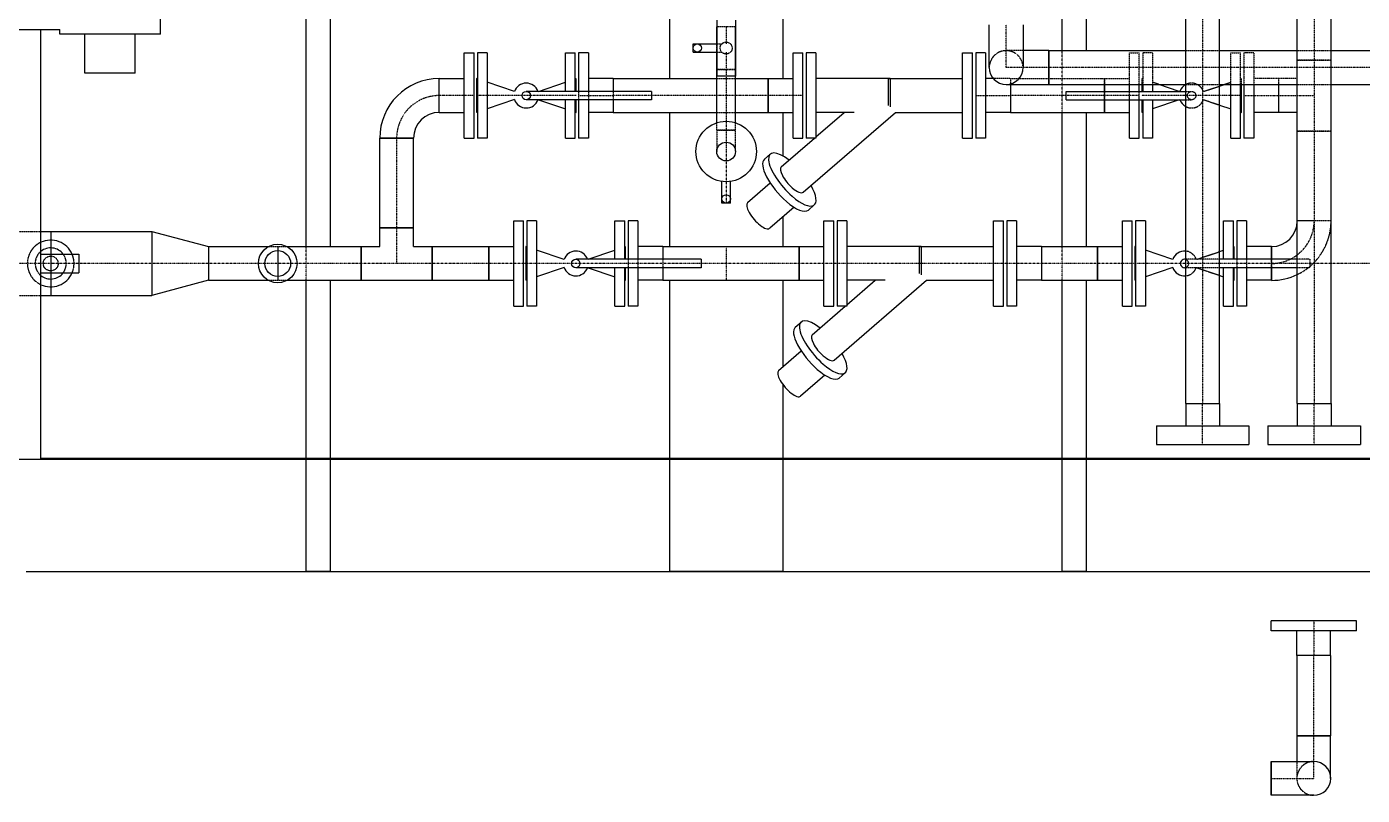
# Model space of a CAD drawing. Header units: millimetres. Extents: x -10011772 to -8149599, y 2847708 to 3434448.
# Drawn here: x -9492022 to -9487253, y 3149303 to 3152049 of the extents above; entities that cross this region are included whole.
import ezdxf

# ---------------------------------------------------------------- set-up
doc = ezdxf.new("R2010")
doc.units = ezdxf.units.MM
for name, pattern in [('DASHDOT2', [0.5, 0.25, -0.125, 0, -0.125]), ('DIVIDE2', [0.625, 0.25, -0.125, 0, -0.125, 0, -0.125]), ('HIDDEN2', [0.1875, 0.125, -0.0625])]:
    doc.linetypes.add(name, pattern=pattern)
doc.layers.add('总平面底图', color=9, linetype='Continuous')

# ---------------------------------------------------------------- blocks, each defined once
blk = doc.blocks.new('总平面底图 爆炸危险区 LOCATION I')
at = {"layer": '总平面底图', "linetype": 'Continuous'}
for p, q in [((230785.5, 111627.7), (230785.5, 112470.6)), ((230845.8, 111627.7), (230845.8, 112470.6)), ((230984.7, 111627.7), (230984.7, 112470.6)), ((231045, 111627.7), (231045, 112470.6)), ((228954.9, 112287.5), (228954.9, 112334)), ((229214.9, 111907.9), (229214.9, 112347.6)), ((229258.6, 111907.9), (229258.6, 112347.6)), ((229863.8, 112347.6), (229863.8, 112207.9)), ((230066, 112347.6), (230066, 112207.9)), ((230564.9, 112257.9), (230564.9, 112347.6)), ((230608.6, 112257.9), (230608.6, 112347.6)), ((229948.2, 112312.6), (229948.2, 112262.6)), ((229981.5, 112312.6), (229981.5, 112262.6)), ((230434.7, 112227.7), (230434.7, 112303.9)), ((230495, 112303.9), (230495, 112227.7)), ((228444.9, 112295.7), (228774.9, 112295.7)), ((228741.3, 111527.7), (228741.3, 112295.7)), ((228774.9, 112287.5), (228774.9, 112295.7)), ((228954.9, 112287.5), (228774.9, 112287.5)), ((228819.9, 112217.7), (228819.9, 112287.5)), ((228909.9, 112217.7), (228909.9, 112287.5)), ((229948.2, 112300.7), (229948.2, 112300.7)), ((229948.2, 112270.1), (229948.2, 112300.7)), ((229981.6, 112300.7), (229981.5, 112300.7)), ((229981.6, 112224.5), (229981.6, 112300.7)), ((229905.9, 112262.6), (229905.9, 112270.1)), ((229905.9, 112270.1), (229948.2, 112270.1)), ((229905.9, 112255.1), (229905.9, 112262.6)), ((229948.2, 112262.6), (229948.2, 112212.6)), ((229981.5, 112262.6), (229981.5, 112212.6)), ((230541.1, 112257.9), (230495, 112257.9)), ((230541.1, 112227.7), (230541.1, 112257.9)), ((230541.1, 112257.9), (230541.1, 112227.7)), ((230541.1, 112257.9), (230785.5, 112257.9)), ((230845.8, 112257.9), (230984.7, 112257.9)), ((231045, 112257.9), (231557.7, 112257.9)), ((229497.2, 112177.7), (229497.2, 112253.9)), ((229497.2, 112253.9), (229514.7, 112253.9)), ((229514.7, 112177.7), (229514.7, 112253.9)), ((229520.7, 112253.9), (229520.7, 112177.7)), ((229538.2, 112253.9), (229520.7, 112253.9)), ((229538.2, 112253.9), (229538.2, 112177.7)), ((229677.9, 112185.2), (229677.9, 112253.9)), ((229677.9, 112253.9), (229695.4, 112253.9)), ((229695.4, 112185.2), (229695.4, 112253.9)), ((229701.4, 112253.9), (229701.4, 112185.2)), ((229718.9, 112253.9), (229701.4, 112253.9)), ((229718.9, 112253.9), (229718.9, 112185.2)), ((229905.9, 112255.1), (229948.2, 112255.1)), ((229948.2, 112224.5), (229948.2, 112255.1)), ((230084.3, 112101.5), (230084.3, 112253.9)), ((230084.3, 112253.9), (230101.8, 112253.9)), ((230101.8, 112101.5), (230101.8, 112253.9)), ((230107.8, 112253.9), (230107.8, 112101.5)), ((230125.3, 112253.9), (230107.8, 112253.9)), ((230125.3, 112253.9), (230125.3, 112101.5)), ((230387.2, 112101.5), (230387.2, 112253.9)), ((230387.2, 112253.9), (230404.7, 112253.9)), ((230404.7, 112101.5), (230404.7, 112253.9)), ((230410.7, 112253.9), (230410.7, 112101.5)), ((230428.2, 112253.9), (230410.7, 112253.9)), ((230428.2, 112253.9), (230428.2, 112101.5)), ((228909.9, 112217.7), (228819.9, 112217.7)), ((229452.7, 112177.7), (229452.7, 112207.9)), ((229452.7, 112207.9), (229497.2, 112207.9)), ((229452.7, 112147.6), (229452.7, 112207.9)), ((229519.1, 112207.9), (229519.1, 112147.6)), ((229520.7, 112207.4), (229519.1, 112207.9)), ((229695.4, 112207.4), (229696.9, 112207.9)), ((229696.9, 112185.2), (229696.9, 112207.9)), ((229763.4, 112207.9), (229718.9, 112207.9)), ((229763.4, 112207.9), (229763.4, 112185.2)), ((229763.4, 112207.9), (229763.4, 112185.2)), ((229763.4, 112207.9), (229948.2, 112207.9)), ((229948.2, 112224.5), (229948.2, 112224.5)), ((229948.2, 112129), (229948.2, 112224.5)), ((229948.2, 112224.5), (229948.2, 112224.5)), ((229981.5, 112212.6), (229948.2, 112212.6)), ((229981.5, 112224.5), (229981.6, 112224.5)), ((229981.6, 112224.5), (229981.5, 112224.5)), ((229981.6, 112129), (229981.6, 112224.5)), ((229981.6, 112207.9), (230039.8, 112207.9)), ((230039.8, 112207.9), (230039.8, 112147.6)), ((230039.8, 112147.6), (230039.8, 112207.9)), ((230039.8, 112207.9), (230084.3, 112207.9)), ((230257.8, 112207.9), (230125.3, 112207.9)), ((230254.7, 112159.8), (230254.7, 112207.9)), ((230254.7, 112207.9), (230387.2, 112207.9)), ((230257.8, 112207.9), (230257.8, 112157.4)), ((230442.2, 112207.9), (230428.2, 112207.9)), ((230541.1, 112197.6), (230541.1, 112227.7)), ((230541.1, 112227.7), (230541.1, 112197.6)), ((229587, 112184.9), (229538.2, 112201.4)), ((229831.9, 112185.2), (229608, 112185.2)), ((229630.1, 112185.2), (229677.9, 112201.4)), ((229831.9, 112185.2), (229831.9, 112177.7)), ((230464.9, 112197.6), (230541.1, 112197.6)), ((230472.7, 112197.6), (230472.7, 112147.6)), ((230472.7, 112197.6), (230472.7, 112147.6)), ((230541.1, 112197.6), (230785.5, 112197.6)), ((230572.2, 112177.7), (230572.2, 112185.2)), ((230572.2, 112185.2), (230785.5, 112185.2)), ((230640.7, 112197.6), (230640.7, 112185.2)), ((230640.7, 112185.2), (230640.7, 112197.6)), ((230685.2, 112185.2), (230685.2, 112197.6)), ((230702.7, 112185.2), (230702.7, 112197.6)), ((230707.2, 112197.6), (230707.2, 112185.2)), ((230708.7, 112197.6), (230708.7, 112185.2)), ((230726.2, 112197.6), (230726.2, 112185.2)), ((230773.9, 112185.2), (230737.6, 112197.6)), ((230845.8, 112194.6), (230854.5, 112197.6)), ((230845.8, 112197.6), (230984.7, 112197.6)), ((230865.9, 112177.7), (230865.9, 112197.6)), ((230883.4, 112177.7), (230883.4, 112197.6)), ((230885, 112147.6), (230885, 112197.6)), ((230889.4, 112197.6), (230889.4, 112177.7)), ((230906.9, 112197.6), (230906.9, 112177.7)), ((230951.4, 112197.6), (230951.4, 112177.7)), ((230951.4, 112197.6), (230951.4, 112147.6)), ((231045, 112197.6), (231557.7, 112197.6)), ((229452.7, 112147.6), (229452.7, 112177.7)), ((229497.2, 112101.5), (229497.2, 112177.7)), ((229514.7, 112101.5), (229514.7, 112177.7)), ((229520.7, 112177.7), (229520.7, 112101.5)), ((229538.2, 112177.7), (229538.2, 112101.5)), ((229587, 112170.6), (229538.2, 112154)), ((229831.9, 112170.2), (229608, 112170.2)), ((229630.1, 112170.2), (229677.9, 112154)), ((229677.9, 112101.5), (229677.9, 112170.2)), ((229695.4, 112101.5), (229695.4, 112170.2)), ((229696.9, 112147.6), (229696.9, 112170.2)), ((229701.4, 112170.2), (229701.4, 112101.5)), ((229718.9, 112170.2), (229718.9, 112101.5)), ((229763.4, 112170.2), (229763.4, 112147.6)), ((229763.4, 112170.2), (229763.4, 112147.6)), ((229831.9, 112177.7), (229831.9, 112170.2)), ((230572.2, 112170.2), (230572.2, 112177.7)), ((230572.2, 112170.2), (230785.5, 112170.2)), ((230640.7, 112170.2), (230640.7, 112147.6)), ((230640.7, 112147.6), (230640.7, 112170.2)), ((230685.2, 112101.5), (230685.2, 112170.2)), ((230702.7, 112101.5), (230702.7, 112170.2)), ((230707.2, 112170.2), (230707.2, 112147.6)), ((230708.7, 112170.2), (230708.7, 112101.5)), ((230726.2, 112170.2), (230726.2, 112101.5)), ((230773.9, 112170.2), (230726.2, 112154)), ((230845.8, 112160.8), (230865.9, 112154)), ((230865.9, 112101.5), (230865.9, 112177.7)), ((230883.4, 112101.5), (230883.4, 112177.7)), ((230889.4, 112177.7), (230889.4, 112101.5)), ((230906.9, 112177.7), (230906.9, 112101.5)), ((230951.4, 112177.7), (230951.4, 112147.6)), ((229452.7, 112147.6), (229497.2, 112147.6)), ((229520.7, 112148.1), (229519.1, 112147.6)), ((229695.4, 112148.1), (229696.9, 112147.6)), ((229763.4, 112147.6), (229718.9, 112147.6)), ((229763.4, 112147.6), (229948.2, 112147.6)), ((229863.8, 112147.6), (229863.8, 111907.9)), ((229981.6, 112147.6), (230039.8, 112147.6)), ((230039.8, 112147.6), (230084.3, 112147.6)), ((230066, 112147.6), (230066, 112069.9)), ((230102.7, 112005), (230267.3, 112147.6)), ((230125.3, 112104), (230175.6, 112147.6)), ((230193.5, 112147.6), (230125.3, 112147.6)), ((230266.8, 112147.6), (230387.2, 112147.6)), ((230472.7, 112147.6), (230428.2, 112147.6)), ((230472.7, 112147.6), (230640.7, 112147.6)), ((230564.9, 111907.9), (230564.9, 112147.6)), ((230608.6, 111907.9), (230608.6, 112147.6)), ((230640.7, 112147.6), (230685.2, 112147.6)), ((230708.7, 112148.1), (230707.2, 112147.6)), ((230883.4, 112148.1), (230885, 112147.6)), ((230951.4, 112147.6), (230906.9, 112147.6)), ((230984.7, 112147.6), (230951.4, 112147.6)), ((229346.3, 112101.5), (229406.7, 112101.5)), ((229346.3, 111941.2), (229346.3, 112101.5)), ((229406.7, 112101.5), (229346.3, 112101.5)), ((229406.7, 111941.2), (229406.7, 112101.5)), ((229497.2, 112101.5), (229514.7, 112101.5)), ((229538.2, 112101.5), (229520.7, 112101.5)), ((229677.9, 112101.5), (229695.4, 112101.5)), ((229718.9, 112101.5), (229701.4, 112101.5)), ((230063.4, 112050.4), (230122.5, 112101.5)), ((230084.3, 112101.5), (230101.8, 112101.5)), ((230125.3, 112101.5), (230107.8, 112101.5)), ((230387.2, 112101.5), (230404.7, 112101.5)), ((230428.2, 112101.5), (230410.7, 112101.5)), ((230685.2, 112101.5), (230702.7, 112101.5)), ((230726.2, 112101.5), (230708.7, 112101.5)), ((230865.9, 112101.5), (230883.4, 112101.5)), ((230906.9, 112101.5), (230889.4, 112101.5)), ((230033.1, 112063.9), (230043.7, 112073)), ((229957.4, 111985.6), (229957.4, 112024.3)), ((229972.4, 111985.6), (229972.4, 112024.3)), ((230043.7, 112021.3), (230003.2, 111986.2)), ((229964.9, 111985.6), (229957.4, 111985.6)), ((229972.4, 111985.6), (229964.9, 111985.6)), ((230086.1, 111978.2), (230042.7, 111940.6)), ((230111.7, 111973.1), (230122.3, 111982.3)), ((229585.5, 111877.7), (229585.5, 111953.9)), ((229585.5, 111953.9), (229603.1, 111953.9)), ((229603.1, 111877.7), (229603.1, 111953.9)), ((229609, 111953.9), (229609, 111877.7)), ((229626.5, 111953.9), (229609, 111953.9)), ((229626.5, 111953.9), (229626.5, 111877.7)), ((229766.3, 111885.2), (229766.3, 111953.9)), ((229766.3, 111953.9), (229783.8, 111953.9)), ((229783.8, 111885.2), (229783.8, 111953.9)), ((229789.8, 111953.9), (229789.8, 111885.2)), ((229807.3, 111953.9), (229789.8, 111953.9)), ((229807.3, 111953.9), (229807.3, 111885.2)), ((230066, 111960.8), (230066, 111907.9)), ((230139.6, 111801.5), (230139.6, 111953.9)), ((230139.6, 111953.9), (230157.1, 111953.9)), ((230157.1, 111801.5), (230157.1, 111953.9)), ((230163.1, 111953.9), (230163.1, 111801.5)), ((230180.6, 111953.9), (230163.1, 111953.9)), ((230180.6, 111953.9), (230180.6, 111801.5)), ((230442.5, 111801.5), (230442.5, 111953.9)), ((230442.5, 111953.9), (230460, 111953.9)), ((230460, 111801.5), (230460, 111953.9)), ((230466, 111953.9), (230466, 111801.5)), ((230483.5, 111953.9), (230466, 111953.9)), ((230483.5, 111953.9), (230483.5, 111801.5)), ((230672.5, 111877.7), (230672.5, 111953.9)), ((230672.5, 111953.9), (230690, 111953.9)), ((230690, 111877.7), (230690, 111953.9)), ((230696, 111953.9), (230696, 111877.7)), ((230713.5, 111953.9), (230696, 111953.9)), ((230713.5, 111953.9), (230713.5, 111877.7)), ((230853.2, 111885.2), (230853.2, 111953.9)), ((230853.2, 111953.9), (230870.7, 111953.9)), ((230870.7, 111885.2), (230870.7, 111953.9)), ((230876.7, 111953.9), (230876.7, 111885.2)), ((230894.2, 111953.9), (230876.7, 111953.9)), ((230894.2, 111953.9), (230894.2, 111885.2)), ((228741.3, 111934.9), (228758.8, 111934.9)), ((228758.8, 111934.9), (228758.8, 111820.6)), ((228758.8, 111934.9), (228939.1, 111934.9)), ((228939.1, 111934.9), (228939.1, 111877.7)), ((228939.1, 111934.9), (229040.7, 111907.9)), ((228939.1, 111934.9), (228939.1, 111820.6)), ((229346.3, 111941.2), (229406.7, 111941.2)), ((229376.5, 111941.2), (229346.3, 111941.2)), ((229346.3, 111907.9), (229346.3, 111941.2)), ((229406.7, 111941.2), (229376.5, 111941.2)), ((229406.7, 111907.9), (229406.7, 111941.2)), ((229040.7, 111907.9), (229040.7, 111877.7)), ((229040.7, 111907.9), (229040.7, 111877.7)), ((229040.7, 111907.9), (229147.5, 111907.9)), ((229164.2, 111907.9), (229164.2, 111847.6)), ((229180.9, 111907.9), (229313, 111907.9)), ((229313, 111847.6), (229313, 111907.9)), ((229313, 111907.9), (229346.3, 111907.9)), ((229313, 111907.9), (229313, 111877.7)), ((229406.7, 111907.9), (229440, 111907.9)), ((229440, 111907.9), (229440, 111847.6)), ((229440, 111907.9), (229541.1, 111907.9)), ((229440, 111847.6), (229440, 111907.9)), ((229541.1, 111877.7), (229541.1, 111907.9)), ((229541.1, 111907.9), (229585.5, 111907.9)), ((229541.1, 111907.9), (229541.1, 111847.6)), ((229607.5, 111907.9), (229607.5, 111847.6)), ((229609, 111907.4), (229607.5, 111907.9)), ((229675.4, 111884.9), (229626.5, 111901.4)), ((229718.5, 111885.2), (229766.3, 111901.4)), ((229783.8, 111907.4), (229785.3, 111907.9)), ((229785.3, 111885.2), (229785.3, 111907.9)), ((229851.7, 111907.9), (229807.3, 111907.9)), ((229851.7, 111907.9), (229851.7, 111885.2)), ((229851.7, 111907.9), (230095.1, 111907.9)), ((229851.7, 111907.9), (229851.7, 111885.2)), ((230095.1, 111907.9), (230095.1, 111847.6)), ((230095.1, 111847.6), (230095.1, 111907.9)), ((230095.1, 111907.9), (230139.6, 111907.9)), ((230313.1, 111907.9), (230180.6, 111907.9)), ((230310, 111859.8), (230310, 111907.9)), ((230310, 111907.9), (230442.5, 111907.9)), ((230313.1, 111907.9), (230313.1, 111857.4)), ((230528, 111907.9), (230483.5, 111907.9)), ((230528, 111907.9), (230528, 111847.6)), ((230528, 111907.9), (230528, 111847.6)), ((230528, 111907.9), (230628, 111907.9)), ((230628, 111907.9), (230628, 111847.6)), ((230628, 111877.7), (230628, 111907.9)), ((230628, 111907.9), (230672.5, 111907.9)), ((230694.5, 111907.9), (230694.5, 111847.6)), ((230696, 111907.4), (230694.5, 111907.9)), ((230762.3, 111884.9), (230713.5, 111901.4)), ((230845.8, 111898.9), (230853.2, 111901.4)), ((230870.7, 111907.4), (230872.3, 111907.9)), ((230872.3, 111885.2), (230872.3, 111907.9)), ((230938.7, 111907.9), (230894.2, 111907.9)), ((230938.7, 111907.9), (230938.7, 111885.2)), ((230938.7, 111885.2), (230938.7, 111907.9)), ((228741.3, 111894.4), (228758.8, 111894.4)), ((228758.8, 111894.4), (228808.8, 111894.4)), ((228808.8, 111894.4), (228808.8, 111861.1)), ((228939.1, 111877.7), (228939.1, 111820.6)), ((229040.7, 111877.7), (229040.7, 111847.6)), ((229040.7, 111877.7), (229040.7, 111847.6)), ((229313, 111877.7), (229313, 111847.6)), ((229541.1, 111847.6), (229541.1, 111877.7)), ((229585.5, 111801.5), (229585.5, 111877.7)), ((229603.1, 111801.5), (229603.1, 111877.7)), ((229609, 111877.7), (229609, 111801.5)), ((229626.5, 111877.7), (229626.5, 111801.5)), ((229920.3, 111885.2), (229696.4, 111885.2)), ((229920.3, 111885.2), (229920.3, 111877.7)), ((229920.3, 111877.7), (229920.3, 111870.2)), ((230628, 111847.6), (230628, 111877.7)), ((230672.5, 111801.5), (230672.5, 111877.7)), ((230690, 111801.5), (230690, 111877.7)), ((230696, 111877.7), (230696, 111801.5)), ((230713.5, 111877.7), (230713.5, 111801.5)), ((230785.5, 111885.2), (230783.4, 111885.2)), ((230984.7, 111885.2), (230845.8, 111885.2)), ((228741.3, 111861.1), (228758.8, 111861.1)), ((228758.8, 111861.1), (228808.8, 111861.1)), ((229675.4, 111870.6), (229626.5, 111854)), ((229920.3, 111870.2), (229696.4, 111870.2)), ((229718.5, 111870.2), (229766.3, 111854)), ((229766.3, 111801.5), (229766.3, 111870.2)), ((229783.8, 111801.5), (229783.8, 111870.2)), ((229785.3, 111847.6), (229785.3, 111870.2)), ((229789.8, 111870.2), (229789.8, 111801.5)), ((229807.3, 111870.2), (229807.3, 111801.5)), ((229851.7, 111870.2), (229851.7, 111847.6)), ((229851.7, 111870.2), (229851.7, 111847.6)), ((230762.3, 111870.6), (230713.5, 111854)), ((230785.5, 111870.2), (230783.4, 111870.2)), ((230984.7, 111870.2), (230845.8, 111870.2)), ((230845.8, 111856.5), (230853.2, 111854)), ((230853.2, 111801.5), (230853.2, 111870.2)), ((230870.7, 111801.5), (230870.7, 111870.2)), ((230872.3, 111847.6), (230872.3, 111870.2)), ((230876.7, 111870.2), (230876.7, 111801.5)), ((230894.2, 111870.2), (230894.2, 111801.5)), ((230938.7, 111870.2), (230938.7, 111847.6)), ((230938.7, 111847.6), (230938.7, 111870.2)), ((229040.7, 111847.6), (228939.1, 111820.6)), ((229040.7, 111847.6), (229147.5, 111847.6)), ((229180.9, 111847.6), (229313, 111847.6)), ((229214.9, 111327.7), (229214.9, 111847.6)), ((229258.6, 111327.7), (229258.6, 111847.6)), ((229313, 111847.6), (229440, 111847.6)), ((229440, 111847.6), (229541.1, 111847.6)), ((229541.1, 111847.6), (229585.5, 111847.6)), ((229609, 111848.1), (229607.5, 111847.6)), ((229783.8, 111848.1), (229785.3, 111847.6)), ((229851.7, 111847.6), (229807.3, 111847.6)), ((229851.7, 111847.6), (230095.1, 111847.6)), ((229863.8, 111847.6), (229863.8, 111327.7)), ((230066, 111847.6), (230066, 111692.7)), ((230095.1, 111847.6), (230139.6, 111847.6)), ((230157.9, 111705), (230322.5, 111847.6)), ((230180.6, 111804), (230230.9, 111847.6)), ((230248.7, 111847.6), (230180.6, 111847.6)), ((230322.1, 111847.6), (230442.5, 111847.6)), ((230528, 111847.6), (230483.5, 111847.6)), ((230528, 111847.6), (230628, 111847.6)), ((230564.9, 111327.7), (230564.9, 111847.6)), ((230608.6, 111327.7), (230608.6, 111847.6)), ((230628, 111847.6), (230672.5, 111847.6)), ((230696, 111848.1), (230694.5, 111847.6)), ((230870.7, 111848.1), (230872.3, 111847.6)), ((230938.7, 111847.6), (230894.2, 111847.6)), ((228741.3, 111820.6), (228758.8, 111820.6)), ((228758.8, 111820.6), (228939.1, 111820.6)), ((229585.5, 111801.5), (229603.1, 111801.5)), ((229626.5, 111801.5), (229609, 111801.5)), ((229766.3, 111801.5), (229783.8, 111801.5)), ((229807.3, 111801.5), (229789.8, 111801.5)), ((230118.6, 111750.4), (230177.7, 111801.5)), ((230139.6, 111801.5), (230157.1, 111801.5)), ((230180.6, 111801.5), (230163.1, 111801.5)), ((230442.5, 111801.5), (230460, 111801.5)), ((230483.5, 111801.5), (230466, 111801.5)), ((230672.5, 111801.5), (230690, 111801.5)), ((230713.5, 111801.5), (230696, 111801.5)), ((230853.2, 111801.5), (230870.7, 111801.5)), ((230894.2, 111801.5), (230876.7, 111801.5)), ((230088.4, 111763.9), (230099, 111773)), ((230099, 111721.3), (230058.4, 111686.2)), ((230066, 111661.6), (230066, 111327.7)), ((230141.4, 111678.2), (230097.9, 111640.6)), ((230167, 111673.1), (230177.6, 111682.3)), ((230785.5, 111627.7), (230815.7, 111627.7)), ((230785.5, 111627.7), (230785.5, 111587.9)), ((230785.5, 111627.7), (230845.8, 111627.7)), ((230815.7, 111627.7), (230845.8, 111627.7)), ((230845.8, 111627.7), (230845.8, 111587.9)), ((230984.7, 111627.7), (231045, 111627.7)), ((230984.7, 111627.7), (231014.9, 111627.7)), ((230984.7, 111627.7), (230984.7, 111587.9)), ((231014.9, 111627.7), (231045, 111627.7)), ((231045, 111627.7), (231045, 111587.9)), ((230733.1, 111587.9), (230815.7, 111587.9)), ((230733.1, 111587.9), (230733.1, 111554.6)), ((230815.7, 111587.9), (230898.2, 111587.9)), ((230898.2, 111587.9), (230898.2, 111554.6)), ((230932.3, 111587.9), (231014.9, 111587.9)), ((230932.3, 111587.9), (230932.3, 111554.6)), ((231014.9, 111587.9), (231097.4, 111587.9)), ((231097.4, 111587.9), (231097.4, 111554.6)), ((230733.1, 111554.6), (230815.7, 111554.6)), ((230815.7, 111554.6), (230898.2, 111554.6)), ((230932.3, 111554.6), (231014.9, 111554.6)), ((231014.9, 111554.6), (231097.4, 111554.6)), ((228741.3, 111527.7), (228588.4, 111527.7)), ((228741.3, 111529.9), (232144.9, 111529.9)), ((228714.9, 111327.7), (232814.9, 111327.7)), ((229258.6, 111327.7), (229214.9, 111327.7)), ((230066, 111327.7), (229863.8, 111327.7)), ((230608.6, 111327.7), (230564.9, 111327.7)), ((231014.2, 111239.2), (230938, 111239.2)), ((230938, 111221.6), (230938, 111239.2)), ((231090.4, 111239.2), (231014.2, 111239.2)), ((231090.4, 111221.6), (231090.4, 111239.2)), ((231014.2, 111221.6), (230938, 111221.6)), ((230984, 111177.2), (230984, 111221.6)), ((231090.4, 111221.6), (231014.2, 111221.6)), ((231044.3, 111177.2), (231044.3, 111221.6)), ((231014.2, 111177.2), (230984, 111177.2)), ((231044.3, 111177.2), (230984, 111177.2)), ((230984, 111177.2), (230984, 111034)), ((231044.3, 111177.2), (231014.2, 111177.2)), ((231044.3, 111177.2), (231044.3, 111034)), ((230984, 111034), (231014.2, 111034)), ((230984, 111034), (230984, 110988)), ((231044.3, 111034), (230984, 111034)), ((231014.2, 111034), (231044.3, 111034)), ((231044.3, 110957.8), (231044.3, 111034)), ((230938, 110927.6), (230938, 110988)), ((230938, 110988), (230938, 110927.6)), ((230938, 110988), (231014.2, 110988)), ((231014.2, 110927.6), (230938, 110927.6))]:
    blk.add_line(p, q, dxfattribs=at)
at = {"layer": '总平面底图', "linetype": 'DIVIDE2'}
for p, q in [((230815.7, 112470.6), (230815.7, 111627.7)), ((231014.9, 112470.6), (231014.9, 111627.7)), ((230464.9, 112227.7), (230464.9, 112303.9)), ((229964.9, 112300.7), (229964.9, 112270.1)), ((229964.9, 112300.7), (229964.9, 112300.7)), ((229964.9, 112255.1), (229964.9, 112224.5)), ((229964.9, 112224.5), (229964.9, 112212.6)), ((229964.9, 112224.5), (229964.9, 112224.5)), ((229964.9, 112224.5), (229964.9, 112224.5)), ((229964.9, 112212.6), (229964.9, 112131.7)), ((230495, 112227.7), (230464.9, 112227.7)), ((230541.1, 112227.7), (230495, 112227.7)), ((230541.1, 112227.7), (230541.1, 112227.7)), ((230541.1, 112227.7), (230541.1, 112227.7)), ((230785.5, 112227.7), (230541.1, 112227.7)), ((230845.8, 112227.7), (230785.5, 112227.7)), ((230984.7, 112227.7), (230845.8, 112227.7)), ((231045, 112227.7), (230984.7, 112227.7)), ((231557.7, 112227.7), (231045, 112227.7)), ((229514.7, 112177.7), (229452.7, 112177.7)), ((229452.7, 112177.7), (229452.7, 112177.7)), ((229452.7, 112177.7), (229452.7, 112177.7)), ((229696.9, 112177.7), (229519.1, 112177.7)), ((229701.4, 112177.7), (229763.4, 112177.7)), ((229831.9, 112177.7), (229763.4, 112177.7)), ((229948.2, 112177.7), (229831.9, 112177.7)), ((229981.6, 112177.7), (229948.2, 112177.7)), ((230039.8, 112177.7), (229981.6, 112177.7)), ((230101.8, 112177.7), (230039.8, 112177.7)), ((230410.7, 112177.7), (230472.7, 112177.7)), ((230572.2, 112177.7), (230472.7, 112177.7)), ((230640.7, 112177.7), (230572.2, 112177.7)), ((230702.7, 112177.7), (230640.7, 112177.7)), ((230785.5, 112177.7), (230707.2, 112177.7)), ((230845.8, 112177.7), (230785.5, 112177.7)), ((230885, 112177.7), (230845.8, 112177.7)), ((230889.4, 112177.7), (230951.4, 112177.7)), ((230951.4, 112177.7), (230951.4, 112177.7)), ((230951.4, 112177.7), (230984.7, 112177.7)), ((230984.7, 112177.7), (231014.9, 112177.7)), ((229964.9, 112131.7), (229964.9, 112115.8)), ((229964.9, 112115.8), (229964.9, 112115.8)), ((229964.9, 112115.8), (229964.9, 112115.8)), ((229964.9, 112115.8), (229964.9, 112077.7)), ((229376.5, 112101.5), (229376.5, 111941.2)), ((229376.5, 112101.5), (229376.5, 112101.5)), ((229376.5, 112101.5), (229376.5, 112101.5)), ((229376.5, 111941.2), (229376.5, 111877.7)), ((229376.5, 111941.2), (229376.5, 111941.2)), ((230815.7, 111554.6), (230815.7, 111627.7)), ((231014.9, 111554.6), (231014.9, 111627.7)), ((231014.2, 111239.2), (231014.2, 111177.2)), ((231014.2, 111034), (231014.2, 111177.2)), ((231014.2, 111034), (231014.2, 111034)), ((231014.2, 111034), (231014.2, 111034)), ((231014.2, 110988), (231014.2, 111034)), ((231014.2, 110957.8), (231014.2, 110988)), ((230938, 110957.8), (230938, 110957.8)), ((230938, 110957.8), (230938, 110957.8)), ((230938, 110957.8), (231014.2, 110957.8))]:
    blk.add_line(p, q, dxfattribs=at)
at = {"layer": '总平面底图', "linetype": 'HIDDEN2'}
for p, q in [((229964.9, 112300.7), (229948.2, 112300.7)), ((229981.5, 112300.7), (229964.9, 112300.7)), ((229948.2, 112255.1), (229948.2, 112270.1)), ((229948.2, 112270.1), (229957.3, 112270.1)), ((230495, 112257.9), (230464.9, 112257.9)), ((230785.5, 112257.9), (230845.8, 112257.9)), ((230984.7, 112257.9), (231045, 112257.9)), ((229948.2, 112255.1), (229957.3, 112255.1)), ((230685.2, 112197.6), (230685.2, 112253.9)), ((230685.2, 112253.9), (230702.7, 112253.9)), ((230702.7, 112197.6), (230702.7, 112253.9)), ((230708.7, 112253.9), (230708.7, 112197.6)), ((230726.2, 112253.9), (230708.7, 112253.9)), ((230726.2, 112253.9), (230726.2, 112197.6)), ((230865.9, 112197.6), (230865.9, 112253.9)), ((230865.9, 112253.9), (230883.4, 112253.9)), ((230883.4, 112197.6), (230883.4, 112253.9)), ((230889.4, 112253.9), (230889.4, 112197.6)), ((230906.9, 112253.9), (230889.4, 112253.9)), ((230906.9, 112253.9), (230906.9, 112197.6)), ((231014.9, 112241.2), (230984.7, 112241.2)), ((230984.7, 112241.2), (231045, 112241.2)), ((231045, 112241.2), (231014.9, 112241.2)), ((229948.2, 112224.5), (229981.5, 112224.5)), ((229964.9, 112224.5), (229948.2, 112224.5)), ((229948.2, 112207.9), (229981.6, 112207.9)), ((229981.5, 112224.5), (229964.9, 112224.5)), ((230472.7, 112207.9), (230442.2, 112207.9)), ((230472.7, 112207.9), (230472.7, 112197.6)), ((230472.7, 112207.9), (230472.7, 112197.6)), ((230472.7, 112207.9), (230640.7, 112207.9)), ((230640.7, 112207.9), (230640.7, 112197.6)), ((230640.7, 112197.6), (230640.7, 112207.9)), ((230640.7, 112207.9), (230685.2, 112207.9)), ((230707.2, 112207.9), (230707.2, 112197.6)), ((230708.7, 112207.4), (230707.2, 112207.9)), ((230883.4, 112207.4), (230885, 112207.9)), ((230885, 112197.6), (230885, 112207.9)), ((230951.4, 112207.9), (230906.9, 112207.9)), ((230951.4, 112207.9), (230951.4, 112197.6)), ((230951.4, 112207.9), (230951.4, 112197.6)), ((230984.7, 112207.9), (230951.4, 112207.9)), ((229701.4, 112185.2), (229701.4, 112177.7)), ((229718.9, 112185.2), (229718.9, 112177.7)), ((229763.4, 112185.2), (229763.4, 112177.7)), ((229763.4, 112185.2), (229763.4, 112170.2)), ((230640.7, 112185.2), (230640.7, 112170.2)), ((230640.7, 112177.7), (230640.7, 112185.2)), ((230685.2, 112177.7), (230685.2, 112185.2)), ((230702.7, 112177.7), (230702.7, 112185.2)), ((230737.6, 112197.6), (230726.2, 112201.4)), ((230785.5, 112197.6), (230845.8, 112197.6)), ((230785.5, 112185.2), (230796.1, 112185.2)), ((230817.1, 112184.9), (230845.8, 112194.6)), ((230854.5, 112197.6), (230865.9, 112201.4)), ((230984.7, 112197.6), (231045, 112197.6)), ((229701.4, 112177.7), (229701.4, 112170.2)), ((229718.9, 112177.7), (229718.9, 112170.2)), ((229763.4, 112177.7), (229763.4, 112170.2)), ((230640.7, 112170.2), (230640.7, 112177.7)), ((230685.2, 112170.2), (230685.2, 112177.7)), ((230702.7, 112170.2), (230702.7, 112177.7)), ((230785.5, 112170.2), (230796.1, 112170.2)), ((230817.1, 112170.6), (230845.8, 112160.8)), ((229948.2, 112147.6), (229981.6, 112147.6)), ((229948.2, 112115.8), (229948.2, 112129)), ((229964.9, 112115.8), (229948.2, 112115.8)), ((229948.2, 112115.8), (229948.2, 112077.7)), ((229948.2, 112115.8), (229981.6, 112115.8)), ((229981.6, 112115.8), (229964.9, 112115.8)), ((229981.6, 112115.8), (229981.6, 112129)), ((229981.6, 112077.7), (229981.6, 112115.8)), ((230984.7, 112114.2), (231045, 112114.2)), ((231014.9, 112114.2), (230984.7, 112114.2)), ((231045, 112114.2), (231014.9, 112114.2)), ((231045, 111953.9), (230984.7, 111953.9)), ((231014.9, 111953.9), (230984.7, 111953.9)), ((231045, 111953.9), (231014.9, 111953.9)), ((228659, 111934.9), (228741.3, 111934.9)), ((229147.5, 111907.9), (229164.2, 111907.9)), ((229164.2, 111907.9), (229180.9, 111907.9)), ((230805.5, 111885.2), (230845.8, 111898.9)), ((229789.8, 111885.2), (229789.8, 111877.7)), ((229789.8, 111877.7), (229789.8, 111870.2)), ((229807.3, 111885.2), (229807.3, 111877.7)), ((229807.3, 111877.7), (229807.3, 111870.2)), ((229851.7, 111885.2), (229851.7, 111870.2)), ((229851.7, 111885.2), (229851.7, 111877.7)), ((229851.7, 111877.7), (229851.7, 111870.2)), ((230845.8, 111885.2), (230785.5, 111885.2)), ((230876.7, 111885.2), (230876.7, 111877.7)), ((230876.7, 111877.7), (230876.7, 111870.2)), ((230894.2, 111885.2), (230894.2, 111877.7)), ((230894.2, 111877.7), (230894.2, 111870.2)), ((230938.7, 111885.2), (230938.7, 111877.7)), ((230938.7, 111870.2), (230938.7, 111885.2)), ((230938.7, 111877.7), (230938.7, 111870.2)), ((231007.2, 111885.2), (230984.7, 111885.2)), ((231007.2, 111885.2), (231007.2, 111877.7)), ((231007.2, 111877.7), (231007.2, 111870.2)), ((230845.8, 111870.2), (230785.5, 111870.2)), ((230805.5, 111870.2), (230845.8, 111856.5)), ((231007.2, 111870.2), (230984.7, 111870.2)), ((229147.5, 111847.6), (229164.2, 111847.6)), ((229164.2, 111847.6), (229180.9, 111847.6)), ((228659, 111820.6), (228741.3, 111820.6)), ((230984, 110988), (230984, 110957.8))]:
    blk.add_line(p, q, dxfattribs=at)
at = {"layer": '总平面底图', "linetype": 'DASHDOT2'}
for p, q in [((230564.9, 112147.6), (230564.9, 112257.9)), ((229964.9, 112077.7), (229964.9, 111985.6)), ((229214.9, 111847.6), (229214.9, 111907.9)), ((229964.9, 111907.9), (229964.9, 111847.6)), ((230564.9, 111847.6), (230564.9, 111907.9)), ((228741.3, 111877.7), (228588.4, 111877.7)), ((231519.6, 111877.7), (228741.3, 111877.7))]:
    blk.add_line(p, q, dxfattribs=at)
at = {"layer": '总平面底图'}
blk.add_line((232813, 111527.7), (225213, 111527.7), dxfattribs=at)
at = {"layer": '总平面底图', "linetype": 'Continuous'}
for centre, radius in [((229913.4, 112262.6), 7.5), ((229608, 112177.7), 7.5), ((229964.9, 112077.7), 54), ((229964.9, 112077.7), 16.7), ((229964.9, 111993.1), 7.5), ((229164.2, 111877.7), 34.5), ((229164.2, 111877.7), 23), ((229696.4, 111877.7), 7.5)]:
    blk.add_circle(centre, radius, dxfattribs=at)
at = {"layer": '总平面底图', "linetype": 'HIDDEN2'}
for centre, radius in [((229964.9, 112262.6), 10.7), ((230796.1, 112177.7), 7.5), ((228758.8, 111877.7), 13.3)]:
    blk.add_circle(centre, radius, dxfattribs=at)
for centre, radius, start, end in [((230464.9, 112227.7), 30.2, 0, 180), ((230796.1, 112177.7), 22.2, 18.7413, 118.2997), ((230796.1, 112177.7), 22.2, 241.7003, 341.2587), ((230938.7, 111953.9), 106.4, 295.6477, 0), ((228758.8, 111877.7), 41.7, 114.7451, 180), ((228758.8, 111877.7), 27.8, 128.8934, 180), ((230783.4, 111877.7), 22.2, 19.7221, 84.4137), ((228758.8, 111877.7), 41.7, 180, 245.2549), ((228758.8, 111877.7), 27.8, 180, 231.1066), ((228758.8, 111877.7), 27.8, 323.2274, 36.7726), ((228758.8, 111877.7), 41.7, 336.4785, 23.5215), ((230783.4, 111877.7), 7.5, 0, 73.2338), ((230783.4, 111877.7), 7.5, 286.7662, 0), ((230783.4, 111877.7), 22.2, 275.5863, 340.2779), ((231014.2, 110957.8), 30.2, 90, 270)]:
    blk.add_arc(centre, radius, start, end, dxfattribs=at)
at = {"layer": '总平面底图', "linetype": 'Continuous'}
for centre, radius, start, end in [((229452.7, 112101.5), 106.4, 90, 180), ((230464.9, 112227.7), 30.2, 180, 0), ((230464.9, 112227.7), 30.2, 180, 0), ((229608, 112177.7), 22.2, 19.7221, 161.2587), ((230796.1, 112177.7), 22.2, 118.2997, 160.2779), ((229608, 112177.7), 22.2, 198.7413, 340.2779), ((230796.1, 112177.7), 22.2, 199.7221, 241.7003), ((229452.7, 112101.5), 46, 90, 180), ((230938.7, 111953.9), 46, 270, 0), ((228758.8, 111877.7), 41.7, 23.5215, 114.7451), ((228758.8, 111877.7), 27.8, 36.7726, 128.8934), ((229696.4, 111877.7), 22.2, 19.7221, 161.2587), ((230783.4, 111877.7), 22.2, 84.4137, 161.2587), ((230783.4, 111877.7), 7.5, 73.2338, 286.7662), ((228758.8, 111877.7), 41.7, 245.2549, 336.4785), ((228758.8, 111877.7), 27.8, 231.1066, 323.2274), ((229696.4, 111877.7), 22.2, 198.7413, 340.2779), ((230783.4, 111877.7), 22.2, 198.7413, 275.5863), ((230938.7, 111953.9), 106.4, 270, 295.6477), ((231014.2, 110957.8), 30.2, 0, 90), ((231014.2, 110957.8), 30.2, 270, 90), ((231014.2, 110957.8), 30.2, 270, 0)]:
    blk.add_arc(centre, radius, start, end, dxfattribs=at)
at = {"layer": '总平面底图', "linetype": 'DIVIDE2'}
for centre, start, end in [((229452.7, 112101.5), 90, 180), ((230938.7, 111953.9), 307.1689, 0), ((230938.7, 111953.9), 270, 295.6342), ((230938.7, 111953.9), 295.6342, 307.1689)]:
    blk.add_arc(centre, 76.2, start, end, dxfattribs=at)
at = {"layer": '总平面底图', "linetype": 'Continuous'}
for centre, major_axis, start_param, end_param in [((230083, 112027.7), (-39.3, 45.4), 5.235988, 8.241578), ((230072.4, 112018.5), (-39.3, 45.4), 0, 1.958393), ((230083, 112027.7), (-19.6, 22.7), 0, 1.958393), ((230083, 112027.7), (39.3, -45.4), 5.099986, 7.330383), ((230083, 112027.7), (19.6, -22.7), 5.099986, 6.283185), ((230022.9, 111963.4), (-19.7, 22.8), 0, 3.141593), ((230072.4, 112018.5), (39.3, -45.4), 5.099986, 6.283185), ((230138.3, 111727.7), (-39.3, 45.4), 5.235988, 8.241578), ((230127.7, 111718.5), (-39.3, 45.4), 0, 1.958393), ((230138.3, 111727.7), (-19.6, 22.7), 0, 1.958393), ((230138.3, 111727.7), (39.3, -45.4), 5.099986, 7.330383), ((230138.3, 111727.7), (19.6, -22.7), 5.099986, 6.283185), ((230078.2, 111663.4), (-19.7, 22.8), 0, 3.141593), ((230127.7, 111718.5), (39.3, -45.4), 5.099986, 6.283185)]:
    blk.add_ellipse(centre, major_axis=major_axis, ratio=0.353553, start_param=start_param, end_param=end_param, dxfattribs=at)

msp = doc.modelspace()

# ---------------------------------------------------------------- block references
at = {"layer": '总平面底图', "xscale": 2, "yscale": 2, "zscale": 2}
msp.add_blockref('总平面底图 爆炸危险区 LOCATION I', (-9949454.3, 2927447.9), dxfattribs=at)

doc.saveas('drawing.dxf')
